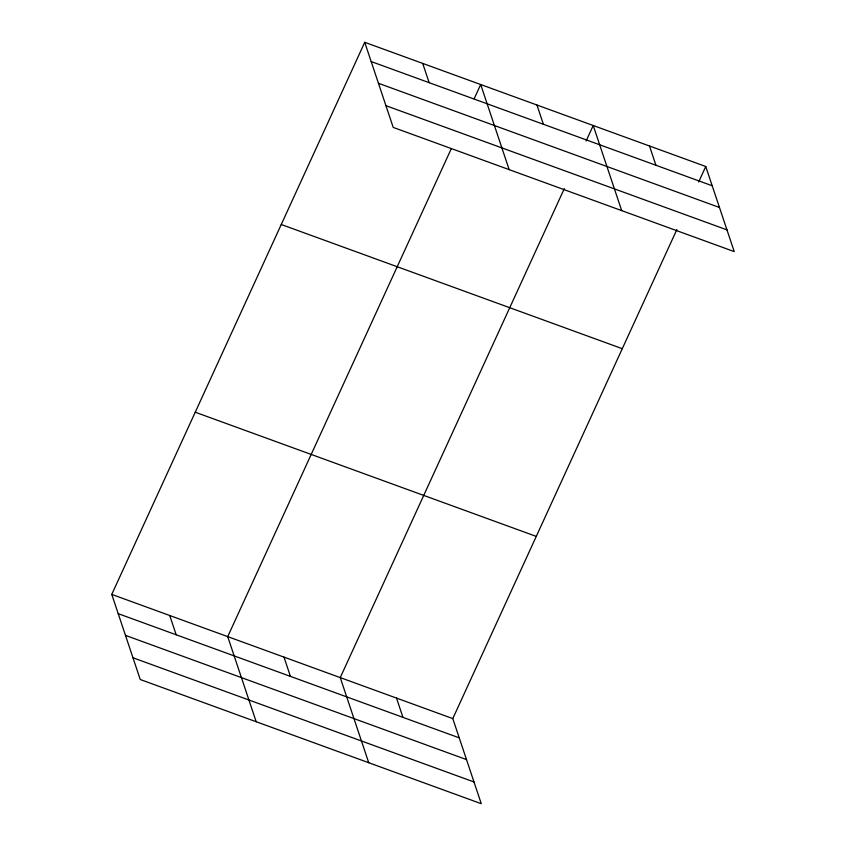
<?xml version="1.0" encoding="UTF-8"?>
<svg xmlns="http://www.w3.org/2000/svg" width="846" height="846" viewBox="0 0 846 846"><rect width="100%" height="100%" fill="white"/><g stroke="black" fill="none" stroke-linecap="round" stroke-linejoin="round"><path stroke-width="1.27" d="M676.842 229.604L452.79 718.592L481.268 803.7L140.246 679.507L111.767 594.4L364.732 42.3L705.754 166.493L734.233 251.6L393.21 127.408L364.732 42.3M451.225 148.833L227.711 636.626L256.19 721.733M474.141 98.813L480.687 84.526L509.165 169.634M564.303 188.616L340.251 677.614L368.729 762.722M586.13 140.986L593.215 125.504L621.694 210.612M698.669 181.975L705.754 166.493M371.183 61.557L712.205 185.75M378.448 83.289L719.47 207.482M385.945 105.676L726.968 229.869M281.253 224.497L622.275 348.689M195.246 412.214L536.269 536.396M111.767 594.4L452.79 718.592M118.207 613.667L459.23 737.849M125.483 635.388L466.506 759.581M132.97 657.776L473.993 781.968M649.485 145.998L655.936 165.256M536.956 105.02L543.396 124.277M422.714 63.408L429.155 82.675M396.52 698.098L402.96 717.366M283.981 657.12L290.421 676.377M169.739 615.518L176.18 634.775"/></g></svg>
